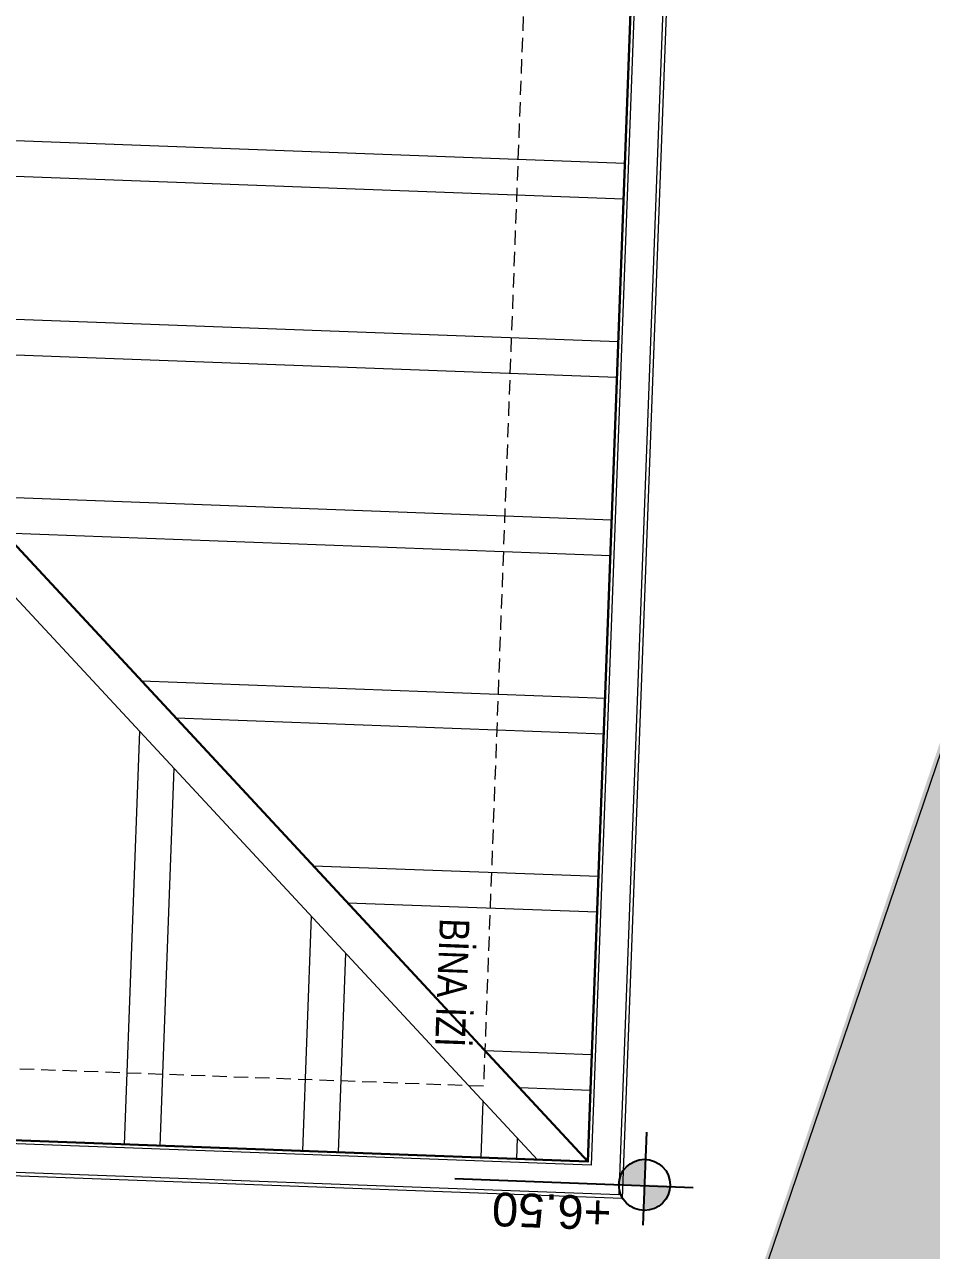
# Model space of a CAD drawing. Header units: centimetres. Extents: x 63871 to 181827, y -95930 to 42199.
# Drawn here: x 171074.4 to 171328.5, y 27608.6 to 27952.2 of the extents above; entities that cross this region are included whole.
import ezdxf

# ---------------------------------------------------------------- set-up
doc = ezdxf.new("R2010")
doc.units = ezdxf.units.CM
doc.linetypes.add('11-021_500-SatisOfisi_220512$0${ Diamond }', pattern=[12, 4, -2, 2, 2, -2])
for name, color, linetype, lineweight in [('A-FLOR-HRAL', 11, 'Continuous', 9), ('A-WALL', 12, 'Continuous', 50), ('ARA SINIRLAR', 225, 'Continuous', 15), ('ARM_Pen_No__252', 8, 'Continuous', 18), ('İz DÜŞÜMÜ', 7, '11-021_500-SatisOfisi_220512$0${ Diamond }', 18), ('OLUK', 222, 'Continuous', 15), ('TARAMA', 251, 'Continuous', 5), ('Çatı', 144, 'Continuous', 30)]:
    doc.layers.add(name, color=color, linetype=linetype, lineweight=lineweight)
doc.layers.add('KOT', color=171, linetype='Continuous')
doc.styles.add('Arial_1', font='Arial.ttf', dxfattribs={"height": 300})
doc.styles.add('MtXpl_Arial_Narrow_1', font='')
doc.styles.get('MtXpl_Arial_Narrow_1').set_extended_font_data('Arial Narrow')

# ---------------------------------------------------------------- blocks, each defined once
blk = doc.blocks.new('HRD')
at = {"layer": 'ARM_Pen_No__252'}
h = blk.add_hatch(dxfattribs=at)
h.set_pattern_fill('AR-B816', color=256, scale=0.09)
h.set_pattern_definition([(0, (-39959.2, 0), (0, 18.288), []), (90, (-39959.2, 0), (-18.288, 18.288), [18.288, -18.288])])
h.paths.add_polyline_path([(154149.63, 35592.48), (154149.63, 35503.48), (154219.63, 35503.48), (154219.63, 35483.24), (154324.63, 35483.24), (154324.63, 35692.48), (154369.63, 35692.48), (154369.63, 35927.48), (154369.63, 35927.48), (154369.63, 36097.48), (154369.63, 36177.48), (154254.63, 36177.48), (153954.63, 36177.48), (153839.63, 36177.48), (153839.63, 35897.6), (153869.63, 35897.54), (153869.63, 35882.48), (154019.63, 35882.48), (154019.63, 35872.48), (154019.63, 35833.25, -0.444416), (154030.45, 35823.48, -0.444416), (154019.63, 35813.72), (154019.63, 35773.48), (153939.63, 35773.48), (153939.63, 35692.48), (154019.63, 35692.48), (154019.63, 35687.48), (154019.63, 35633.7), (154020.63, 35632.93), (154019.63, 35631.47), (154019.63, 35592.48), (154019.63, 35582.48), (153989.63, 35582.48), (153989.63, 35577.48), (153989.63, 35497.48), (153989.63, 35437.48), (153994.63, 35437.48), (154094.63, 35437.48), (154139.63, 35437.48), (154139.63, 35592.48)])
at = {"layer": 'A-FLOR-HRAL'}
for p, q in [((154389.63, 36367.48), (153819.63, 36367.48)), ((153819.63, 36367.48), (153819.63, 36197.48)), ((154385.63, 36363.48), (153823.63, 36363.48)), ((153823.63, 36363.48), (153823.63, 36197.48))]:
    blk.add_line(p, q, dxfattribs=at)
at = {"layer": 'A-WALL', "lineweight": 53}
for p, q in [((153819.63, 35782.48), (153819.63, 36197.48)), ((153819.63, 36197.48), (153954.63, 36197.48)), ((153839.63, 36177.48), (153839.63, 35882.48)), ((153954.63, 36177.48), (153839.63, 36177.48))]:
    blk.add_line(p, q, dxfattribs=at)
at = {"layer": 'İz DÜŞÜMÜ'}
blk.add_lwpolyline([(153819.63, 36347.48), (154419.63, 36347.49), (154419.63, 35292.49), (154159.63, 35292.49), (154159.63, 35357.48), (153819.63, 35357.48), (153819.63, 36347.48)], dxfattribs=at)
blk = doc.blocks.new('çatı planı')
at = {"layer": 'KOT'}
h = blk.add_hatch(color=256, dxfattribs=at)
h.dxf.hatch_style = 1
h.paths.add_polyline_path([(-686.09, 2.7, 0.402561), (-693.25, -4.18), (-686.09, -4.18)])
blk.add_line((-686.09, -18.85), (-686.09, 7.21), dxfattribs=at)
blk.add_wipeout([(-680, -1060), (-680, 0), (0, 0), (0, -1125), (-340, -1125), (-340, -1060)]).dxf.layer = 'OLUK'
h = blk.add_hatch(color=256, dxfattribs=at)
h.dxf.hatch_style = 1
h.paths.add_polyline_path([(-678.93, -4.05, 0.009987), (-678.93, -3.77), (-686.09, -3.77), (-686.09, -11.22, 0.414214)])
at = {"layer": 'İz DÜŞÜMÜ'}
blk.add_lwpolyline([(-300, -1020), (-300, -960), (-40, -960), (-40, -1085), (-300, -1085), (-300, -1020), (-640, -1020), (-640, -30), (-300, -30), (-300, -180), (-40, -180), (-40, -1095)], dxfattribs=at)
at = {"layer": 'KOT'}
blk.add_line((-699.74, -3.77), (-632.92, -3.77), dxfattribs=at)
blk.add_circle((-686.09, -4.05), 7.17, dxfattribs=at)
at = {"layer": 'OLUK'}
for points in [[(-340, -1125), (-340, -1060), (-680, -1060), (-680, 0), (0, 0), (0, -1125)], [(-339, -1124), (-339, -1059), (-679, -1059), (-679, -1), (-1, -1), (-1, -1124)], [(-331, -1116), (-331, -1051), (-671, -1051), (-671, -9), (-9, -9), (-9, -1116)]]:
    blk.add_lwpolyline(points, close=True, dxfattribs=at)
at = {"layer": 'TARAMA'}
for p, q in [((-340, -340), (-670, -10)), ((-655.86, -10), (-340, -325.86)), ((-650, -15.86), (-650, -10)), ((-640, -25.86), (-640, -10)), ((-600, -65.86), (-600, -10)), ((-590, -75.86), (-590, -10)), ((-550, -115.86), (-550, -10)), ((-540, -125.86), (-540, -10)), ((-650, -30), (-670, -30)), ((-640, -40), (-670, -40)), ((-600, -80), (-670, -80)), ((-590, -90), (-670, -90)), ((-550, -130), (-670, -130)), ((-540, -140), (-670, -140)), ((-500, -180), (-670, -180)), ((-490, -190), (-670, -190)), ((-450, -230), (-670, -230)), ((-440, -240), (-670, -240)), ((-400, -280), (-670, -280)), ((-390, -290), (-670, -290))]:
    blk.add_line(p, q, dxfattribs=at)
at = {"layer": 'Çatı'}
blk.add_line((-670, -10), (-340, -340), dxfattribs=at)
blk.add_lwpolyline([(-330, -1115), (-330, -1050), (-670, -1050), (-670, -10), (-10, -10), (-10, -1115)], close=True, dxfattribs=at)
at = {"style": 'MtXpl_Arial_Narrow_1'}
blk.add_text('BİNA İZİ', height=8.316, rotation=89.957, dxfattribs=at).set_placement((-626.05, -76.69))
at = {"layer": 'KOT', "insert": (-660.37, 9.03), "char_height": 9.45, "width": 57.6964, "attachment_point": 2, "line_spacing_factor": 0.941778, "style": 'Arial_1'}
blk.add_mtext('+6.50', dxfattribs=at)
blk = doc.blocks.new('VAZİYET PLANI')
at = {"layer": 'ARM_Pen_No__252'}
h = blk.add_hatch(dxfattribs=at)
h.set_pattern_fill('AR-HBONE', color=256, scale=0.51)
h.set_pattern_definition([(45, (-177951.86, -14930.114), (0, 73.27889), [155.448, -51.816]), (135, (-177915.22, -14893.474), (7e-15, 73.27889), [155.448, -51.816])])
h.paths.add_polyline_path([(-2120.17, 12277.21), (-2253.9, 9232.92), (-7195.09, 9337.4), (-6197.38, 12277.21)], flags=16)
h.paths.add_polyline_path([(-5125.36, 15515.8), (-2357.17, 23672.46), (-2865.8, 23896.02), (-7797.74, 9350.14), (-10518.2, 9407.66), (-10683.65, 8961.03), (623.37, 8722.42), (643.17, 9171.67), (-1702.89, 9221.27), (-1092.49, 23116.61), (-1633.57, 23354.42), (-1935.71, 15952.73), (-1958.71, 15952.73), (-1976.46, 15548.77)])
h.paths.add_polyline_path([(-1976.46, 15548.77), (-5125.36, 15515.8), (-6122.74, 12576.95), (-2107.01, 12576.95)])
at = {"layer": 'ARA SINIRLAR'}
blk.add_line((-2861.78, 23894.25), (-7797.74, 9350.14), dxfattribs=at)
at = {"rotation": 177.873189238168}
blk.add_blockref('HRD', (148313.7, 43338.48), dxfattribs=at)
at = {"layer": 'OLUK', "rotation": 177.8731895439683}
blk.add_blockref('çatı planı', (-7389.55, 12718.26), dxfattribs=at)

msp = doc.modelspace()

# ---------------------------------------------------------------- block references
at = {"layer": 'OLUK'}
msp.add_blockref('VAZİYET PLANI', (177951.86, 14930.11), dxfattribs=at)

doc.saveas('drawing.dxf')
